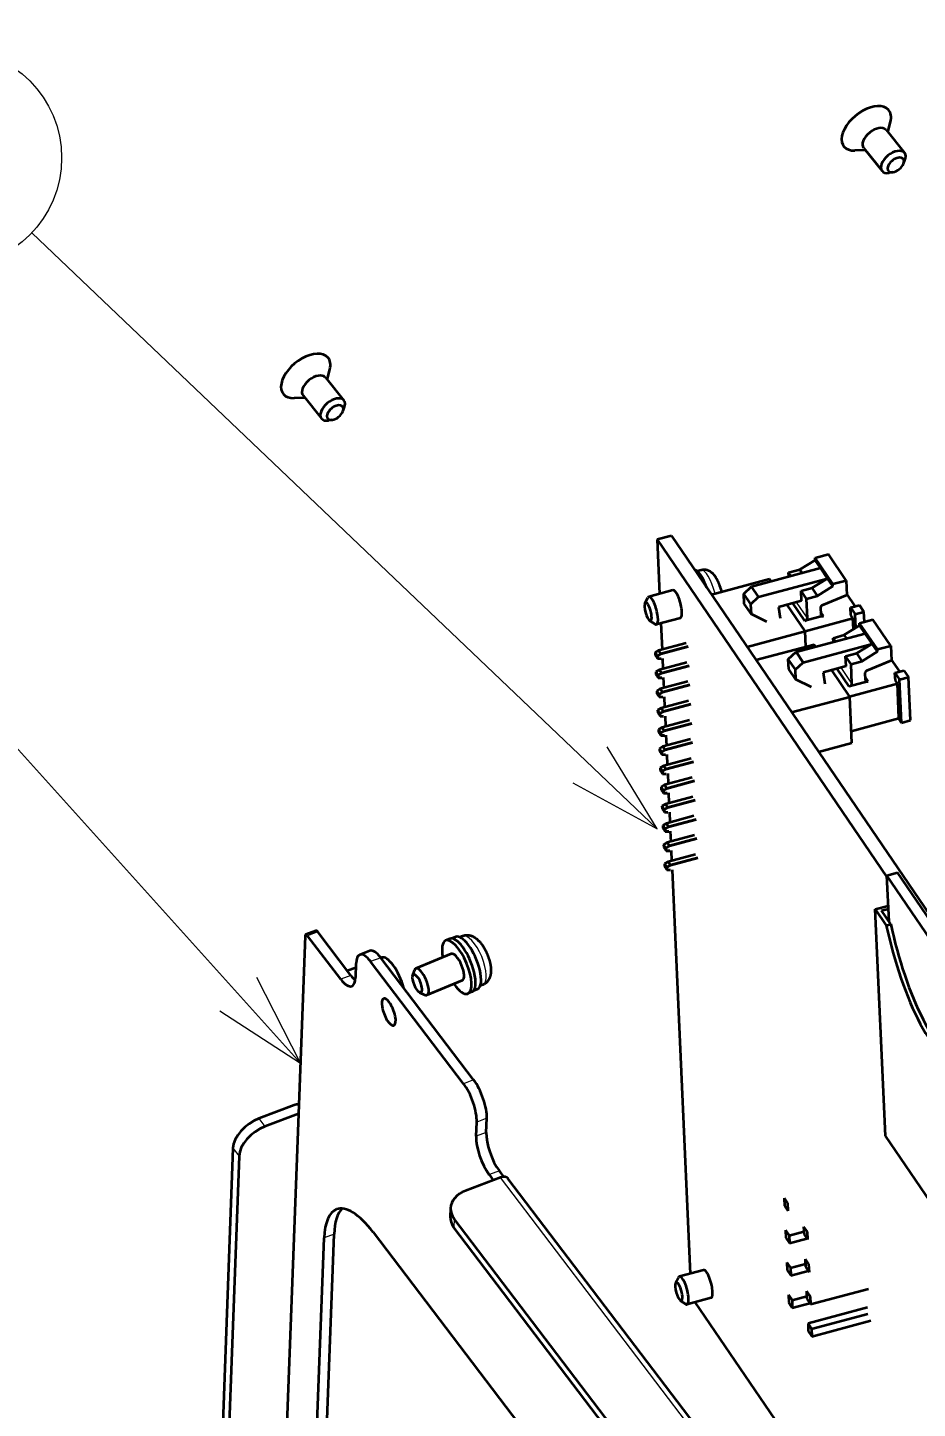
# Model space of a CAD drawing. Extents: x 23 to 417, y 3 to 294.
# Drawn here: x 312.79 to 331.34, y 112.18 to 140.95 of the extents above; entities that cross this region are included whole.
import ezdxf
from ezdxf.enums import TextEntityAlignment as Align

# ---------------------------------------------------------------- set-up
doc = ezdxf.new("R2010")
doc.units = 0
doc.layers.get('0').update_dxf_attribs({"lineweight": 13})
doc.styles.get("Standard").update_dxf_attribs({"font": 'isocp.shx'})

# ---------------------------------------------------------------- blocks, each defined once
blk = doc.blocks.new('BLOCK4673')
at = {"color": 7, "lineweight": 35, "ltscale": 0.011636}
for p, q in [((-49.62, 72.23), (-50.05, 72.05)), ((-47.3, 66.7), (-47.73, 66.52))]:
    blk.add_line(p, q, dxfattribs=at)
at = {"color": 7, "lineweight": 35, "ltscale": 0.011301}
blk.add_line((-49, 72.44), (-49.42, 72.26), dxfattribs=at)
at = {"color": 7, "lineweight": 35, "ltscale": 0.007447}
blk.add_line((-48.29, 72.52), (-48.56, 72.4), dxfattribs=at)
at = {"color": 7, "lineweight": 35, "ltscale": 0.100071}
for p, q in [((-49.47, 70.67), (-53.16, 69.12)), ((-48.31, 67.9), (-52, 66.35))]:
    blk.add_line(p, q, dxfattribs=at)
at = {"color": 7, "lineweight": 35, "ltscale": 0.015136}
for p, q in [((-53.5, 68.35), (-53.31, 68.93)), ((-52.79, 66.65), (-52.25, 66.38))]:
    blk.add_line(p, q, dxfattribs=at)
at = {"color": 7, "lineweight": 35, "ltscale": 0.011307}
blk.add_line((-46.72, 66.99), (-47.14, 66.82), dxfattribs=at)
at = {"color": 7, "lineweight": 35, "ltscale": 0.007446}
blk.add_line((-46.16, 67.44), (-46.44, 67.33), dxfattribs=at)
at = {"color": 7, "lineweight": 35}
for centre, major_axis, start_param, end_param in [((-48.89, 69.28), (-1.16, 2.77), 0.000012, 1.047194), ((-48.89, 69.28), (-1.16, 2.77), 3.141605, 6.283197), ((-48.46, 69.46), (-1.16, 2.77), 4.310389, 6.283197), ((-47.86, 69.71), (-1.14, 2.72), 4.310389, 6.283197), ((-48.89, 69.28), (-0.58, 1.38), 3.141605, 6.283197), ((-52.58, 67.74), (-0.58, 1.38), 0.000012, 0.403236), ((-52.58, 67.74), (-0.58, 1.38), 3.141605, 6.283197), ((-53.01, 67.56), (-0.386, 0.922), 0.403236, 2.738299), ((-53.01, 67.56), (-0.386, 0.922), 4.310389, 6.686421), ((-48.46, 69.46), (-1.16, 2.77), 3.141605, 4.310389), ((-47.86, 69.71), (-1.14, 2.72), 3.141605, 4.310389), ((-53.01, 67.56), (-0.386, 0.922), 2.738299, 4.310389), ((-52.58, 67.74), (-0.58, 1.38), 2.738299, 3.141605), ((-48.89, 69.28), (-1.16, 2.77), 2.094402, 3.141605)]:
    blk.add_ellipse(centre, major_axis=major_axis, ratio=0.365278, start_param=start_param, end_param=end_param, dxfattribs=at)
at = {"color": 7, "lineweight": 13}
blk.add_ellipse((-47.22, 69.98), major_axis=(-1.06, 2.54), ratio=0.365278, start_param=3.141605, end_param=6.283197, dxfattribs=at)
at = {"color": 7, "lineweight": 35}
for points, knots in [([(-48.29, 72.52), (-48.26, 72.53), (-48.19, 72.55), (-48.1, 72.58), (-48.01, 72.6), (-47.92, 72.61), (-47.82, 72.61), (-47.74, 72.61), (-47.66, 72.61), (-47.59, 72.6), (-47.51, 72.58), (-47.41, 72.56), (-47.34, 72.53), (-47.28, 72.51), (-47.23, 72.49), (-47.16, 72.45), (-47.1, 72.42), (-47.04, 72.38), (-46.98, 72.35), (-46.92, 72.3), (-46.86, 72.26), (-46.81, 72.22), (-46.74, 72.17), (-46.68, 72.1), (-46.62, 72.04), (-46.56, 71.99), (-46.52, 71.94), (-46.47, 71.89), (-46.43, 71.84), (-46.39, 71.79), (-46.36, 71.75), (-46.32, 71.7), (-46.29, 71.66), (-46.26, 71.61), (-46.22, 71.56), (-46.19, 71.51), (-46.15, 71.45), (-46.11, 71.39), (-46.07, 71.33), (-46.04, 71.27), (-46, 71.21), (-45.97, 71.15), (-45.93, 71.08), (-45.9, 71.02), (-45.87, 70.96), (-45.84, 70.89), (-45.81, 70.83), (-45.78, 70.76), (-45.75, 70.69), (-45.72, 70.63), (-45.69, 70.56), (-45.66, 70.49), (-45.64, 70.43), (-45.61, 70.36), (-45.59, 70.29), (-45.57, 70.22), (-45.54, 70.16), (-45.52, 70.09), (-45.5, 70.02), (-45.48, 69.95), (-45.46, 69.88), (-45.45, 69.84), (-45.45, 69.82)], [0, 0, 0, 0, 0.101599, 0.203217, 0.291145, 0.379101, 0.477834, 0.576579, 0.63131, 0.708722, 0.786074, 0.890855, 0.995354, 1.017378, 1.090112, 1.16266, 1.235025, 1.30721, 1.377952, 1.448516, 1.519066, 1.589614, 1.662507, 1.761004, 1.859993, 1.926533, 1.993418, 2.060675, 2.128316, 2.18491, 2.241792, 2.298986, 2.356485, 2.39992, 2.468465, 2.537454, 2.60687, 2.676713, 2.746679, 2.81703, 2.887732, 2.958763, 3.029944, 3.101394, 3.173073, 3.244949, 3.316922, 3.38902, 3.461203, 3.533433, 3.605668, 3.677874, 3.750013, 3.822044, 3.893987, 3.965749, 4.037298, 4.108593, 4.179741, 4.250573, 4.321068, 4.391188, 4.391188, 4.391188, 4.391188]), ([(-45.45, 69.82), (-45.44, 69.79), (-45.43, 69.75), (-45.42, 69.68), (-45.4, 69.61), (-45.39, 69.54), (-45.37, 69.46), (-45.36, 69.37), (-45.35, 69.29), (-45.34, 69.21), (-45.34, 69.14), (-45.33, 69.07), (-45.33, 69.01), (-45.33, 68.95), (-45.33, 68.89), (-45.33, 68.84), (-45.33, 68.78), (-45.34, 68.73), (-45.34, 68.67), (-45.35, 68.6), (-45.36, 68.53), (-45.37, 68.47), (-45.39, 68.41), (-45.4, 68.35), (-45.42, 68.29), (-45.44, 68.23), (-45.46, 68.18), (-45.48, 68.14), (-45.49, 68.1), (-45.52, 68.05), (-45.55, 68), (-45.58, 67.95), (-45.61, 67.9), (-45.65, 67.84), (-45.7, 67.78), (-45.77, 67.71), (-45.83, 67.65), (-45.89, 67.6), (-45.94, 67.56), (-46, 67.52), (-46.08, 67.48), (-46.13, 67.46), (-46.16, 67.44)], [0, 0, 0, 0, 0.069988, 0.139559, 0.208707, 0.277414, 0.351987, 0.451223, 0.549554, 0.617259, 0.684568, 0.751493, 0.818061, 0.87534, 0.932433, 0.989311, 1.046076, 1.08781, 1.157879, 1.227916, 1.29792, 1.368103, 1.417232, 1.481523, 1.546043, 1.610651, 1.675481, 1.691038, 1.748746, 1.806593, 1.864526, 1.922531, 1.977551, 2.032608, 2.132019, 2.230764, 2.329497, 2.391761, 2.454009, 2.520481, 2.614547, 2.708602, 2.708602, 2.708602, 2.708602])]:
    blk.add_open_spline(points, degree=3, knots=knots, dxfattribs=at)
blk = doc.blocks.new('BLOCK4676')
at = {"color": 7, "lineweight": 13}
blk.add_line((-39.64, 72.29), (-96.93, 135.91), dxfattribs=at)
blk.add_lwpolyline([(-48.03, 77.74), (-39.64, 72.29), (-44.18, 81.2)], dxfattribs=at)
blk.add_circle((-106.18, 146.18), 13.82, dxfattribs=at)
blk.add_text('18', height=10, dxfattribs=at).set_placement((-113.45, 141.18), (-98.91, 141.18), align=Align.FIT)
blk = doc.blocks.new('BLOCK4677')
at = {"color": 7, "lineweight": 35, "ltscale": 0.463429}
blk.add_line((-39.15, 85.54), (-39.84, 67.02), dxfattribs=at)
at = {"color": 7, "lineweight": 35, "ltscale": 0.028059}
for p, q in [((-38.03, 86.09), (-39.08, 85.69)), ((-32.41, 83.98), (-33.46, 83.58))]:
    blk.add_line(p, q, dxfattribs=at)
at = {"color": 7, "lineweight": 13, "ltscale": 0.028059}
for p, q in [((-37.84, 85.97), (-38.89, 85.57)), ((-31.27, 83.27), (-32.32, 82.87)), ((-34.38, 81.42), (-35.43, 81.03)), ((-21.59, 70.54), (-22.64, 70.15)), ((-20.21, 66.55), (-21.26, 66.15)), ((-20.27, 65.07), (-21.32, 64.67)), ((-18.89, 61.07), (-19.94, 60.67)), ((-36.12, 54.47), (-37.17, 54.07))]:
    blk.add_line(p, q, dxfattribs=at)
at = {"color": 7, "lineweight": 35, "ltscale": 0.142868}
for p, q in [((-35.43, 81.03), (-38.89, 85.57)), ((-34.38, 81.42), (-37.84, 85.97))]:
    blk.add_line(p, q, dxfattribs=at)
at = {"color": 7, "lineweight": 35, "ltscale": 0.02413}
blk.add_line((-34.76, 81.93), (-33.86, 82.27), dxfattribs=at)
at = {"color": 7, "lineweight": 35, "ltscale": 0.036958}
for p, q in [((-33.85, 82.69), (-33.9, 81.21)), ((-20.27, 65.07), (-20.21, 66.55)), ((-21.32, 64.67), (-21.26, 66.15))]:
    blk.add_line(p, q, dxfattribs=at)
at = {"color": 7, "lineweight": 35, "ltscale": 0.399632}
for p, q in [((-22.64, 70.15), (-32.32, 82.87)), ((-21.59, 70.54), (-31.27, 83.27))]:
    blk.add_line(p, q, dxfattribs=at)
at = {"color": 7, "lineweight": 35, "ltscale": 0.002378}
blk.add_line((-31.26, 83.25), (-31.17, 83.29), dxfattribs=at)
at = {"color": 7, "lineweight": 35, "ltscale": 0.098208}
for p, q in [((-40.29, 67.91), (-43.97, 66.52)), ((-18.77, 60.37), (-22.44, 58.98))]:
    blk.add_line(p, q, dxfattribs=at)
at = {"color": 7, "lineweight": 13, "ltscale": 0.025976}
for p, q in [((-43.97, 66.52), (-43.34, 65.69)), ((-46.67, 63.44), (-46.04, 62.61))]:
    blk.add_line(p, q, dxfattribs=at)
at = {"color": 7, "lineweight": 35, "ltscale": 0.093531}
blk.add_line((-39.84, 67.02), (-43.34, 65.69), dxfattribs=at)
at = {"color": 7, "lineweight": 35}
for p, q in [((-39.84, 67.02), (-41.2, 30.57)), ((-46.67, 63.44), (-47.87, 31.17)), ((-46.04, 62.61), (-47.24, 30.34)), ((19.36, 11.17), (-18, 60.28)), ((-32.07, 54.68), (31.23, -28.52)), ((10.81, 9.88), (-23.65, 55.17)), ((10.85, 10.79), (-23.61, 56.08)), ((-37.93, 33.86), (-37.17, 54.07)), ((-36.88, 34.26), (-36.12, 54.47))]:
    blk.add_line(p, q, dxfattribs=at)
at = {"color": 7, "lineweight": 35, "ltscale": 0.018181}
blk.add_line((-19.5, 60.09), (-19.94, 60.67), dxfattribs=at)
at = {"color": 7, "lineweight": 35, "ltscale": 0.019572}
blk.add_line((-18.42, 60.45), (-18.89, 61.07), dxfattribs=at)
at = {"color": 7, "lineweight": 13}
blk.add_line((18.6, 11.27), (-18.77, 60.37), dxfattribs=at)
at = {"color": 7, "lineweight": 35, "ltscale": 0.022666}
blk.add_line((-23.99, 57.18), (-24.02, 56.28), dxfattribs=at)
at = {"color": 7, "lineweight": 13, "ltscale": 0.022666}
blk.add_line((-23.61, 56.08), (-23.65, 55.17), dxfattribs=at)
at = {"color": 7, "lineweight": 35}
for centre, major_axis, ratio, start_param, end_param in [((-38.9, 85.23), (-0.177, 0.468), 0.353829, 0.000038, 0.697403), ((-38.9, 85.23), (-0.177, 0.468), 0.353829, 5.41062, 6.283223), ((-37.85, 85.62), (-0.177, 0.468), 0.353829, 5.41062, 6.283223), ((-32.39, 80.78), (-1.06, 2.81), 0.353829, 0.000038, 0.697817), ((-32.39, 80.78), (-1.06, 2.81), 0.353829, 5.410206, 6.283223), ((-31.34, 81.18), (-1.06, 2.81), 0.353829, 5.410206, 6.283223), ((-30.11, 80.48), (1.06, -2.81), 0.353829, 1.309057, 3.141615), ((-35.35, 83.12), (-1.06, 2.81), 0.353829, 2.268613, 3.14163), ((-34.3, 83.51), (-1.06, 2.81), 0.353829, 2.268613, 2.585043), ((-35.35, 83.12), (-1.06, 2.81), 0.353829, 3.14163, 3.839409), ((-30.43, 77.61), (-0.53, 1.4), 0.353829, 0.000022, 3.141615), ((-30.43, 77.61), (-0.53, 1.4), 0.353829, 5.410206, 6.283207), ((-30.43, 77.61), (-0.53, 1.4), 0.353829, 3.141615, 5.410206), ((-21.66, 68.45), (-1.06, 2.81), 0.353829, 3.839409, 5.410206), ((-22.71, 68.06), (-1.06, 2.81), 0.353829, 3.839409, 5.410206), ((-39.81, 67.28), (-0.999, 0.037), 0.716678, 4.732608, 5.244498), ((-44.04, 64.43), (2.39, 1.82), 0.60098, 1.112196, 2.682992), ((-43.41, 63.6), (2.39, 1.82), 0.60098, 1.112196, 2.682992), ((-18.82, 63.16), (-1.06, 2.81), 0.353829, 0.697817, 2.268613), ((-19.87, 62.76), (-1.06, 2.81), 0.353829, 0.697817, 2.268613), ((-18.79, 59.67), (0.796, 0.606), 0.60098, 0.000047, 1.112196), ((-20.99, 57.07), (3, -0.11), 0.716678, 2.102906, 3.141636), ((-32.33, 47.71), (-3.54, 9.35), 0.353829, 0.000038, 0.697817), ((-31.28, 48.11), (-3.54, 9.35), 0.353829, 0.159143, 0.697817), ((-32.33, 47.71), (-3.54, 9.35), 0.353829, 5.410206, 6.283223), ((-21.02, 56.17), (3, -0.11), 0.716678, 3.141636, 3.673702), ((-20.99, 57.07), (3, -0.11), 0.716678, 3.141636, 3.673702)]:
    blk.add_ellipse(centre, major_axis=major_axis, ratio=ratio, start_param=start_param, end_param=end_param, dxfattribs=at)
blk = doc.blocks.new('BLOCK4688')
at = {"color": 7, "lineweight": 35, "ltscale": 0.02781}
for p, q in [((-5.08, 107.57), (-4.81, 108.65)), ((-63.37, 85.87), (-63.1, 86.95)), ((-8.05, 26.34), (-7.78, 27.42)), ((-66.5, 0.54), (-66.23, 1.62))]:
    blk.add_line(p, q, dxfattribs=at)
at = {"color": 7, "lineweight": 35, "ltscale": 0.076557}
for p, q in [((-5.26, 107.8), (-3.34, 105.42)), ((-7.6, 105.92), (-5.68, 103.54)), ((-63.55, 86.09), (-61.63, 83.71)), ((-65.89, 84.21), (-63.97, 81.83)), ((-8.24, 26.57), (-6.32, 24.18)), ((-10.57, 24.69), (-8.65, 22.3)), ((-66.68, 0.77), (-64.76, -1.62)), ((-69.02, -1.11), (-67.1, -3.5))]:
    blk.add_line(p, q, dxfattribs=at)
at = {"color": 7, "lineweight": 35, "ltscale": 0.027813}
for p, q in [((-7.41, 105.69), (-8.53, 105.66)), ((-65.71, 83.99), (-66.82, 83.95)), ((-10.39, 24.46), (-11.5, 24.43)), ((-68.83, -1.34), (-69.95, -1.37))]:
    blk.add_line(p, q, dxfattribs=at)
at = {"color": 7, "lineweight": 35, "ltscale": 0.010211}
for p, q in [((-3.45, 104.28), (-3.3, 104.66)), ((-61.74, 82.58), (-61.59, 82.96)), ((-6.42, 23.05), (-6.28, 23.43)), ((-64.87, -2.75), (-64.72, -2.37))]:
    blk.add_line(p, q, dxfattribs=at)
at = {"color": 7, "lineweight": 35, "ltscale": 0.01021}
for p, q in [((-4.55, 103.4), (-4.95, 103.33)), ((-62.84, 81.69), (-63.25, 81.63)), ((-7.53, 22.16), (-7.93, 22.1)), ((-65.97, -3.64), (-66.37, -3.7))]:
    blk.add_line(p, q, dxfattribs=at)
at = {"color": 7, "lineweight": 35}
for centre, major_axis, start_param, end_param in [((-7.32, 107.97), (-2.34, -1.88), 3.177834, 6.934084), ((-7.32, 107.97), (-2.34, -1.88), 2.490648, 3.177834), ((-6.43, 106.86), (-1.17, -0.94), 3.177834, 6.283146), ((-6.43, 106.86), (-1.17, -0.94), 3.141554, 3.177834), ((-4.51, 104.48), (-1.17, -0.94), 3.177834, 6.283146), ((-4.51, 104.48), (-1.17, -0.94), 3.141554, 3.177834), ((-4.51, 104.48), (-1.17, -0.94), 2.356539, 3.141554), ((-4.25, 104.16), (-0.779, -0.627), 3.177834, 7.068369), ((-4.25, 104.16), (-0.779, -0.627), 0.785184, 2.356539), ((-4.25, 104.16), (-0.779, -0.627), 2.356539, 3.177834), ((-4.51, 104.48), (-1.17, -0.94), 6.283146, 7.068369), ((-65.62, 86.27), (-2.34, -1.88), 3.177834, 6.934084), ((-65.62, 86.27), (-2.34, -1.88), 2.490648, 3.177834), ((-64.72, 85.15), (-1.17, -0.94), 3.177834, 6.283146), ((-64.72, 85.15), (-1.17, -0.94), 3.141554, 3.177834), ((-62.8, 82.77), (-1.17, -0.94), 3.177834, 6.283146), ((-62.8, 82.77), (-1.17, -0.94), 3.141554, 3.177834), ((-62.8, 82.77), (-1.17, -0.94), 2.356539, 3.141554), ((-62.55, 82.45), (-0.779, -0.627), 3.177834, 7.068369), ((-62.55, 82.45), (-0.779, -0.627), 0.785184, 2.356539), ((-62.55, 82.45), (-0.779, -0.627), 2.356539, 3.177834), ((-62.8, 82.77), (-1.17, -0.94), 6.283146, 7.068369), ((-10.3, 26.74), (-2.34, -1.88), 3.177834, 6.934084), ((-10.3, 26.74), (-2.34, -1.88), 2.490648, 3.177834), ((-9.41, 25.63), (-1.17, -0.94), 3.177834, 6.283146), ((-9.41, 25.63), (-1.17, -0.94), 3.141554, 3.177834), ((-7.49, 23.24), (-1.17, -0.94), 3.177834, 6.283146), ((-7.23, 22.93), (-0.779, -0.627), 3.177834, 7.068369), ((-7.23, 22.93), (-0.779, -0.627), 0.785184, 2.356539), ((-7.23, 22.93), (-0.779, -0.627), 2.356539, 3.177834), ((-7.49, 23.24), (-1.17, -0.94), 3.141554, 3.177834), ((-7.49, 23.24), (-1.17, -0.94), 2.356539, 3.141554), ((-7.49, 23.24), (-1.17, -0.94), 6.283146, 7.068369), ((-68.74, 0.94), (-2.34, -1.88), 3.177834, 6.934084), ((-68.74, 0.94), (-2.34, -1.88), 2.490648, 3.177834), ((-67.85, -0.17), (-1.17, -0.94), 3.177834, 6.283146), ((-67.85, -0.17), (-1.17, -0.94), 3.141554, 3.177834), ((-65.93, -2.56), (-1.17, -0.94), 3.177834, 6.283146), ((-65.67, -2.88), (-0.779, -0.627), 3.177834, 7.068369), ((-65.67, -2.88), (-0.779, -0.627), 0.785184, 2.356539), ((-65.67, -2.88), (-0.779, -0.627), 2.356539, 3.177834), ((-65.93, -2.56), (-1.17, -0.94), 3.141554, 3.177834), ((-65.93, -2.56), (-1.17, -0.94), 2.356539, 3.141554), ((-65.93, -2.56), (-1.17, -0.94), 6.283146, 7.068369)]:
    blk.add_ellipse(centre, major_axis=major_axis, ratio=0.577196, start_param=start_param, end_param=end_param, dxfattribs=at)
blk = doc.blocks.new('BLOCK4775')
at = {"color": 7, "lineweight": 13}
blk.add_line((-20.08, 55.82), (-85.27, 117.92), dxfattribs=at)
blk.add_lwpolyline([(-28.86, 60.61), (-20.08, 55.82), (-25.29, 64.36)], dxfattribs=at)
blk.add_circle((-93.48, 125.74), 11.33, dxfattribs=at)
blk.add_text('7', height=10, dxfattribs=at).set_placement((-97.36, 120.74), (-89.59, 120.74), align=Align.FIT)
blk = doc.blocks.new('BLOCK4776')
at = {"color": 7, "lineweight": 35, "ltscale": 0.038429}
blk.add_line((-18.59, 86.36), (-20.08, 85.96), dxfattribs=at)
at = {"color": 7, "lineweight": 35}
for p, q in [((-18.59, 86.36), (41.55, -1.93)), ((-20.08, 85.96), (3.89, 50.78)), ((-18.52, 51.56), (-16.62, 9.46)), ((3.73, 23.83), (2.67, 47.45)), ((38.58, -73.78), (-16.1, 6.5))]:
    blk.add_line(p, q, dxfattribs=at)
at = {"color": 7, "lineweight": 35, "ltscale": 0.141471}
blk.add_line((-20.08, 85.96), (-19.82, 80.31), dxfattribs=at)
at = {"color": 7, "lineweight": 35, "ltscale": 0.047091}
for p, q in [((-5.2, 82.83), (-3.6, 83.83)), ((-2.3, 81.92), (-3.9, 80.92)), ((-3.34, 80.1), (-1.74, 81.1)), ((-0.56, 76.02), (1.04, 77.01)), ((2.34, 75.1), (0.74, 74.11)), ((1.3, 73.29), (2.9, 74.29))]:
    blk.add_line(p, q, dxfattribs=at)
at = {"color": 7, "lineweight": 35, "ltscale": 0.036027}
for p, q in [((-3.61, 84.07), (-2.22, 84.44)), ((-1.75, 81.34), (-0.36, 81.71)), ((1.03, 77.25), (2.42, 77.63)), ((2.89, 74.53), (4.28, 74.9))]:
    blk.add_line(p, q, dxfattribs=at)
at = {"color": 7, "lineweight": 35, "ltscale": 0.00601}
for p, q in [((-3.6, 83.83), (-3.61, 84.07)), ((-1.74, 81.1), (-1.75, 81.34)), ((1.04, 77.01), (1.03, 77.25)), ((2.9, 74.29), (2.89, 74.53))]:
    blk.add_line(p, q, dxfattribs=at)
at = {"color": 7, "lineweight": 35, "ltscale": 0.082428}
for p, q in [((-1.75, 81.34), (-3.61, 84.07)), ((-0.36, 81.71), (-2.22, 84.44)), ((2.89, 74.53), (1.03, 77.25)), ((4.28, 74.9), (2.42, 77.63))]:
    blk.add_line(p, q, dxfattribs=at)
at = {"color": 7, "lineweight": 35, "ltscale": 0.024728}
for p, q in [((-3.04, 83.01), (-3.6, 83.83)), ((-4.5, 79.79), (-5.06, 80.61)), ((-3.34, 80.1), (-3.9, 80.92)), ((-1.74, 81.1), (-2.3, 81.92)), ((1.6, 76.19), (1.04, 77.01)), ((2.9, 74.29), (2.34, 75.1)), ((0.14, 72.98), (-0.42, 73.8)), ((1.3, 73.29), (0.74, 74.11))]:
    blk.add_line(p, q, dxfattribs=at)
at = {"color": 7, "lineweight": 35, "ltscale": 0.010348}
blk.add_line((-15.47, 82.77), (-15.87, 82.67), dxfattribs=at)
at = {"color": 7, "lineweight": 35, "ltscale": 0.186206}
for p, q in [((-10.23, 81.08), (-3.04, 83.01)), ((-9.49, 79.99), (-2.3, 81.92)), ((-5.59, 74.26), (1.6, 76.19)), ((-4.85, 73.17), (2.34, 75.1))]:
    blk.add_line(p, q, dxfattribs=at)
at = {"color": 7, "lineweight": 35, "ltscale": 0.030023}
for p, q in [((-6.36, 82.52), (-5.2, 82.83)), ((-5.06, 80.61), (-3.9, 80.92)), ((-4.5, 79.79), (-3.34, 80.1)), ((-1.72, 75.7), (-0.56, 76.02)), ((-0.42, 73.8), (0.74, 74.11)), ((0.14, 72.98), (1.3, 73.29))]:
    blk.add_line(p, q, dxfattribs=at)
at = {"color": 7, "lineweight": 35, "ltscale": 0.009888}
for p, q in [((-6.34, 82.12), (-6.36, 82.52)), ((-1.7, 75.31), (-1.72, 75.7))]:
    blk.add_line(p, q, dxfattribs=at)
at = {"color": 7, "lineweight": 35, "ltscale": 0.010226}
for p, q in [((-6.13, 82.18), (-6.36, 82.52)), ((-4.97, 82.49), (-5.2, 82.83)), ((-1.49, 75.37), (-1.72, 75.7)), ((-0.33, 75.68), (-0.56, 76.02))]:
    blk.add_line(p, q, dxfattribs=at)
at = {"color": 7, "lineweight": 35, "ltscale": 0.032971}
for p, q in [((-2.3, 81.92), (-3.04, 83.01)), ((-9.49, 79.99), (-10.23, 81.08)), ((-10.3, 79.23), (-11.04, 80.32)), ((-10.25, 78.19), (-10.99, 79.28)), ((2.34, 75.1), (1.6, 76.19)), ((-5.66, 72.42), (-6.4, 73.51)), ((-4.85, 73.17), (-5.59, 74.26)), ((-5.61, 71.38), (-6.35, 72.47))]:
    blk.add_line(p, q, dxfattribs=at)
at = {"color": 7, "lineweight": 35, "ltscale": 0.064849}
for p, q in [((-18.43, 80.69), (-20.93, 80.01)), ((-17.65, 77.79), (-20.16, 77.12)), ((-15.23, 9.84), (-17.74, 9.17)), ((-14.45, 6.94), (-16.96, 6.27))]:
    blk.add_line(p, q, dxfattribs=at)
at = {"color": 7, "lineweight": 35, "ltscale": 0.156987}
for p, q in [((-14.41, 80.23), (-8.35, 81.86)), ((-10.7, 74.78), (-4.64, 76.41)), ((-9.77, 73.42), (-3.71, 75.04)), ((-6.06, 67.97), (0, 69.59))]:
    blk.add_line(p, q, dxfattribs=at)
at = {"color": 7, "lineweight": 35, "ltscale": 0.027553}
for p, q in [((-11.04, 80.32), (-10.23, 81.08)), ((-10.3, 79.23), (-9.49, 79.99)), ((-6.4, 73.51), (-5.59, 74.26)), ((-5.66, 72.42), (-4.85, 73.17))]:
    blk.add_line(p, q, dxfattribs=at)
at = {"color": 7, "lineweight": 35, "ltscale": 0.007026}
for p, q in [((-8.19, 81.62), (-8.35, 81.86)), ((-3.55, 74.81), (-3.71, 75.04))]:
    blk.add_line(p, q, dxfattribs=at)
at = {"color": 7, "lineweight": 35, "ltscale": 0.026044}
for p, q in [((-5.01, 79.57), (-5.06, 80.61)), ((-10.99, 79.28), (-11.04, 80.32)), ((-10.25, 78.19), (-10.3, 79.23)), ((-6.35, 72.47), (-6.4, 73.51)), ((-0.37, 72.76), (-0.42, 73.8)), ((-5.61, 71.38), (-5.66, 72.42))]:
    blk.add_line(p, q, dxfattribs=at)
at = {"color": 7, "lineweight": 35, "ltscale": 0.038338}
for p, q in [((-0.36, 81.71), (-0.29, 80.18)), ((4.28, 74.9), (4.35, 73.37))]:
    blk.add_line(p, q, dxfattribs=at)
at = {"color": 7, "lineweight": 35, "ltscale": 0.01626}
for p, q in [((-21.33, 79.34), (-21.03, 79.92)), ((-20.84, 77.49), (-20.29, 77.15)), ((-18.14, 8.5), (-17.84, 9.07)), ((-17.64, 6.65), (-17.09, 6.3))]:
    blk.add_line(p, q, dxfattribs=at)
at = {"color": 7, "lineweight": 35, "ltscale": 0.062061}
for p, q in [((-5.01, 79.57), (-7.41, 78.92)), ((-0.37, 72.76), (-2.77, 72.11))]:
    blk.add_line(p, q, dxfattribs=at)
at = {"color": 7, "lineweight": 35, "ltscale": 0.083423}
for p, q in [((-4.64, 76.41), (-6.51, 79.16)), ((0, 69.59), (-1.87, 72.35))]:
    blk.add_line(p, q, dxfattribs=at)
at = {"color": 7, "lineweight": 35, "ltscale": 0.055805}
for p, q in [((-4.68, 77.48), (-5.93, 79.32)), ((-0.04, 70.66), (-1.29, 72.51))]:
    blk.add_line(p, q, dxfattribs=at)
at = {"color": 7, "lineweight": 13, "ltscale": 0.04959}
for p, q in [((-4.41, 77.79), (-5.53, 79.43)), ((0.23, 70.98), (-0.89, 72.62))]:
    blk.add_line(p, q, dxfattribs=at)
at = {"color": 7, "lineweight": 35, "ltscale": 0.050084}
for p, q in [((-4.41, 77.79), (-4.5, 79.79)), ((0.23, 70.98), (0.14, 72.98))]:
    blk.add_line(p, q, dxfattribs=at)
at = {"color": 7, "lineweight": 35, "ltscale": 0.070421}
for p, q in [((-0.29, 80.18), (-2.89, 79.09)), ((4.35, 73.37), (1.75, 72.28))]:
    blk.add_line(p, q, dxfattribs=at)
at = {"color": 7, "lineweight": 35, "ltscale": 0.039024}
for p, q in [((0.58, 79.02), (-0.3, 80.31)), ((5.22, 72.21), (4.34, 73.5))]:
    blk.add_line(p, q, dxfattribs=at)
at = {"color": 7, "lineweight": 35, "ltscale": 0.024018}
for p, q in [((0.08, 78.89), (1.01, 79.14)), ((0.57, 78.18), (1.49, 78.43)), ((4.72, 72.08), (5.65, 72.32)), ((5.21, 71.37), (6.13, 71.62)), ((5.41, 66.88), (6.34, 67.13))]:
    blk.add_line(p, q, dxfattribs=at)
at = {"color": 7, "lineweight": 35, "ltscale": 0.021431}
for p, q in [((1.01, 79.14), (1.49, 78.43)), ((0.08, 78.89), (0.57, 78.18)), ((4.72, 72.08), (5.21, 71.37)), ((5.65, 72.32), (6.13, 71.62))]:
    blk.add_line(p, q, dxfattribs=at)
at = {"color": 7, "lineweight": 35, "ltscale": 0.045394}
for p, q in [((-8.62, 77.38), (-10.25, 78.19)), ((-3.98, 70.57), (-5.61, 71.38))]:
    blk.add_line(p, q, dxfattribs=at)
at = {"color": 7, "lineweight": 35, "ltscale": 0.029532}
for p, q in [((-7.41, 78.92), (-7.23, 77.76)), ((-2.77, 72.11), (-2.59, 70.94))]:
    blk.add_line(p, q, dxfattribs=at)
at = {"color": 7, "lineweight": 35, "ltscale": 0.050444}
for p, q in [((-2.73, 78), (-4.68, 77.48)), ((1.91, 71.19), (-0.04, 70.66))]:
    blk.add_line(p, q, dxfattribs=at)
at = {"color": 7, "lineweight": 35, "ltscale": 0.129106}
for p, q in [((-4.65, 76.42), (0.34, 77.76)), ((-0.01, 69.61), (4.98, 70.95))]:
    blk.add_line(p, q, dxfattribs=at)
at = {"color": 7, "lineweight": 35, "ltscale": 0.01803}
for p, q in [((-3.05, 78.88), (-3.02, 78.16)), ((1.59, 72.07), (1.62, 71.35))]:
    blk.add_line(p, q, dxfattribs=at)
at = {"color": 7, "lineweight": 35, "ltscale": 0.013405}
for p, q in [((-2.73, 78), (-3.03, 78.44)), ((1.91, 71.19), (1.61, 71.63))]:
    blk.add_line(p, q, dxfattribs=at)
at = {"color": 7, "lineweight": 35, "ltscale": 0.020034}
for p, q in [((0.12, 78.09), (0.08, 78.89)), ((4.76, 71.27), (4.72, 72.08)), ((-6.84, 17.35), (-6.8, 16.55)), ((-6.47, 16.8), (-6.43, 16)), ((-6.69, 13.99), (-6.65, 13.19)), ((-6.32, 13.44), (-6.28, 12.64)), ((-4.8, 14.35), (-4.76, 13.55)), ((-4.43, 13.81), (-4.39, 13.01)), ((-6.54, 10.63), (-6.5, 9.82)), ((-6.17, 10.08), (-6.13, 9.28)), ((-4.65, 10.99), (-4.61, 10.19)), ((-4.28, 10.44), (-4.24, 9.64)), ((-6.38, 7.26), (-6.35, 6.46)), ((-4.49, 7.63), (-4.46, 6.83)), ((-6.01, 6.72), (-5.98, 5.92)), ((-4.12, 7.08), (-4.09, 6.28)), ((-4.34, 4.27), (-4.31, 3.46)), ((-3.97, 3.72), (-3.94, 2.92))]:
    blk.add_line(p, q, dxfattribs=at)
at = {"color": 7, "lineweight": 35, "ltscale": 0.009809}
for p, q in [((0.34, 77.76), (0.12, 78.09)), ((4.98, 70.95), (4.76, 71.27))]:
    blk.add_line(p, q, dxfattribs=at)
at = {"color": 7, "lineweight": 35, "ltscale": 0.028917}
blk.add_line((0.39, 76.61), (0.34, 77.76), dxfattribs=at)
at = {"color": 7, "lineweight": 35, "ltscale": 0.035627}
blk.add_line((0.63, 76.76), (0.57, 78.18), dxfattribs=at)
at = {"color": 7, "lineweight": 35, "ltscale": 0.026004}
blk.add_line((1.54, 77.39), (1.49, 78.43), dxfattribs=at)
at = {"color": 7, "lineweight": 35, "ltscale": 0.068691}
blk.add_line((-19.68, 77.24), (-19.56, 74.5), dxfattribs=at)
at = {"color": 7, "lineweight": 35, "ltscale": 0.039853}
blk.add_line((-4.56, 74.81), (-4.64, 76.41), dxfattribs=at)
at = {"color": 7, "lineweight": 35, "ltscale": 0.07406}
for p, q in [((-17.06, 75.17), (-19.93, 74.4)), ((-17.06, 75.17), (-19.93, 74.4)), ((-19.69, 74.05), (-16.83, 74.82)), ((-16.83, 74.82), (-19.69, 74.05)), ((-16.97, 73.17), (-19.84, 72.4)), ((-16.97, 73.17), (-19.84, 72.4)), ((-19.6, 72.05), (-16.74, 72.82)), ((-16.74, 72.82), (-19.6, 72.05)), ((-16.88, 71.16), (-19.75, 70.4)), ((-16.88, 71.16), (-19.75, 70.4)), ((-19.51, 70.05), (-16.65, 70.82)), ((-16.65, 70.82), (-19.51, 70.05)), ((-16.79, 69.16), (-19.65, 68.39)), ((-16.79, 69.16), (-19.65, 68.39)), ((-19.42, 68.05), (-16.56, 68.81)), ((-16.56, 68.81), (-19.42, 68.05)), ((-16.7, 67.16), (-19.56, 66.39)), ((-16.7, 67.16), (-19.56, 66.39)), ((-19.33, 66.04), (-16.47, 66.81)), ((-16.47, 66.81), (-19.33, 66.04)), ((-16.61, 65.16), (-19.47, 64.39)), ((-16.61, 65.16), (-19.47, 64.39)), ((-19.24, 64.04), (-16.38, 64.81)), ((-16.38, 64.81), (-19.24, 64.04)), ((-16.52, 63.16), (-19.38, 62.39)), ((-16.52, 63.16), (-19.38, 62.39)), ((-19.15, 62.04), (-16.29, 62.81)), ((-16.29, 62.81), (-19.15, 62.04)), ((-16.43, 61.16), (-19.29, 60.39)), ((-16.43, 61.16), (-19.29, 60.39)), ((-19.06, 60.04), (-16.19, 60.81)), ((-16.19, 60.81), (-19.06, 60.04)), ((-16.34, 59.16), (-19.2, 58.39)), ((-16.34, 59.16), (-19.2, 58.39)), ((-18.97, 58.04), (-16.1, 58.81)), ((-16.1, 58.81), (-18.97, 58.04)), ((-16.25, 57.16), (-19.11, 56.39)), ((-16.25, 57.16), (-19.11, 56.39)), ((-18.88, 56.04), (-16.01, 56.81)), ((-16.01, 56.81), (-18.88, 56.04)), ((-16.16, 55.15), (-19.02, 54.39)), ((-16.16, 55.15), (-19.02, 54.39)), ((-18.78, 54.04), (-15.92, 54.81)), ((-15.92, 54.81), (-18.78, 54.04)), ((-16.07, 53.15), (-18.93, 52.38)), ((-16.07, 53.15), (-18.93, 52.38)), ((-18.69, 52.04), (-15.83, 52.8)), ((-15.83, 52.8), (-18.69, 52.04))]:
    blk.add_line(p, q, dxfattribs=at)
at = {"color": 7, "lineweight": 35, "ltscale": 0.010667}
for p, q in [((-19.93, 74.4), (-20.29, 74.18)), ((-19.93, 74.4), (-20.29, 74.18)), ((-20.05, 73.83), (-19.69, 74.05)), ((-19.69, 74.05), (-20.05, 73.83)), ((-19.84, 72.4), (-20.2, 72.18)), ((-19.84, 72.4), (-20.2, 72.18)), ((-19.96, 71.83), (-19.6, 72.05)), ((-19.6, 72.05), (-19.96, 71.83)), ((-19.75, 70.4), (-20.11, 70.18)), ((-19.75, 70.4), (-20.11, 70.18)), ((-19.87, 69.83), (-19.51, 70.05)), ((-19.51, 70.05), (-19.87, 69.83)), ((-19.65, 68.39), (-20.02, 68.17)), ((-19.65, 68.39), (-20.02, 68.17)), ((-19.78, 67.83), (-19.42, 68.05)), ((-19.42, 68.05), (-19.78, 67.83)), ((-19.56, 66.39), (-19.93, 66.17)), ((-19.56, 66.39), (-19.93, 66.17)), ((-19.69, 65.82), (-19.33, 66.04)), ((-19.33, 66.04), (-19.69, 65.82)), ((-19.47, 64.39), (-19.84, 64.17)), ((-19.47, 64.39), (-19.84, 64.17)), ((-19.6, 63.82), (-19.24, 64.04)), ((-19.24, 64.04), (-19.6, 63.82)), ((-19.38, 62.39), (-19.75, 62.17)), ((-19.38, 62.39), (-19.75, 62.17)), ((-19.51, 61.82), (-19.15, 62.04)), ((-19.15, 62.04), (-19.51, 61.82)), ((-19.29, 60.39), (-19.66, 60.17)), ((-19.29, 60.39), (-19.66, 60.17)), ((-19.42, 59.82), (-19.06, 60.04)), ((-19.06, 60.04), (-19.42, 59.82)), ((-19.2, 58.39), (-19.57, 58.17)), ((-19.2, 58.39), (-19.57, 58.17)), ((-19.33, 57.82), (-18.97, 58.04)), ((-18.97, 58.04), (-19.33, 57.82)), ((-19.11, 56.39), (-19.48, 56.17)), ((-19.11, 56.39), (-19.48, 56.17)), ((-19.24, 55.82), (-18.88, 56.04)), ((-18.88, 56.04), (-19.24, 55.82)), ((-19.02, 54.39), (-19.39, 54.17)), ((-19.02, 54.39), (-19.39, 54.17)), ((-19.15, 53.82), (-18.78, 54.04)), ((-18.78, 54.04), (-19.15, 53.82)), ((-18.93, 52.38), (-19.3, 52.16)), ((-18.93, 52.38), (-19.3, 52.16)), ((-19.06, 51.82), (-18.69, 52.04)), ((-18.69, 52.04), (-19.06, 51.82))]:
    blk.add_line(p, q, dxfattribs=at)
at = {"color": 7, "lineweight": 35, "ltscale": 0.006811}
for p, q in [((-20.29, 74.18), (-20.28, 73.91)), ((-20.29, 74.18), (-20.28, 73.91)), ((-20.04, 73.56), (-20.05, 73.83)), ((-20.05, 73.83), (-20.04, 73.56)), ((-20.2, 72.18), (-20.19, 71.91)), ((-20.2, 72.18), (-20.19, 71.91)), ((-19.95, 71.56), (-19.96, 71.83)), ((-19.96, 71.83), (-19.95, 71.56)), ((-20.11, 70.18), (-20.1, 69.9)), ((-20.11, 70.18), (-20.1, 69.9)), ((-19.86, 69.56), (-19.87, 69.83)), ((-19.87, 69.83), (-19.86, 69.56)), ((-20.02, 68.17), (-20.01, 67.9)), ((-20.02, 68.17), (-20.01, 67.9)), ((-19.77, 67.55), (-19.78, 67.83)), ((-19.78, 67.83), (-19.77, 67.55)), ((-19.93, 66.17), (-19.92, 65.9)), ((-19.93, 66.17), (-19.92, 65.9)), ((-19.68, 65.55), (-19.69, 65.82)), ((-19.69, 65.82), (-19.68, 65.55)), ((-19.84, 64.17), (-19.83, 63.9)), ((-19.84, 64.17), (-19.83, 63.9)), ((-19.59, 63.55), (-19.6, 63.82)), ((-19.6, 63.82), (-19.59, 63.55)), ((-19.75, 62.17), (-19.74, 61.9)), ((-19.75, 62.17), (-19.74, 61.9)), ((-19.5, 61.55), (-19.51, 61.82)), ((-19.51, 61.82), (-19.5, 61.55)), ((-19.66, 60.17), (-19.65, 59.9)), ((-19.66, 60.17), (-19.65, 59.9)), ((-19.41, 59.55), (-19.42, 59.82)), ((-19.42, 59.82), (-19.41, 59.55)), ((-19.57, 58.17), (-19.56, 57.9)), ((-19.57, 58.17), (-19.56, 57.9)), ((-19.32, 57.55), (-19.33, 57.82)), ((-19.33, 57.82), (-19.32, 57.55)), ((-19.48, 56.17), (-19.47, 55.89)), ((-19.48, 56.17), (-19.47, 55.89)), ((-19.23, 55.55), (-19.24, 55.82)), ((-19.24, 55.82), (-19.23, 55.55)), ((-19.39, 54.17), (-19.38, 53.89)), ((-19.39, 54.17), (-19.38, 53.89)), ((-19.14, 53.54), (-19.15, 53.82)), ((-19.15, 53.82), (-19.14, 53.54)), ((-19.3, 52.16), (-19.29, 51.89)), ((-19.3, 52.16), (-19.29, 51.89)), ((-19.05, 51.54), (-19.06, 51.82)), ((-19.06, 51.82), (-19.05, 51.54))]:
    blk.add_line(p, q, dxfattribs=at)
at = {"color": 7, "lineweight": 35, "ltscale": 0.010551}
for p, q in [((-20.29, 74.18), (-20.05, 73.83)), ((-20.29, 74.18), (-20.05, 73.83)), ((-20.28, 73.91), (-20.04, 73.56)), ((-20.28, 73.91), (-20.04, 73.56)), ((-19.69, 74.05), (-19.93, 74.4)), ((-19.93, 74.4), (-19.69, 74.05)), ((-20.2, 72.18), (-19.96, 71.83)), ((-20.2, 72.18), (-19.96, 71.83)), ((-19.6, 72.05), (-19.84, 72.4)), ((-19.84, 72.4), (-19.6, 72.05)), ((-20.19, 71.91), (-19.95, 71.56)), ((-20.19, 71.91), (-19.95, 71.56)), ((-20.11, 70.18), (-19.87, 69.83)), ((-20.11, 70.18), (-19.87, 69.83)), ((-20.1, 69.9), (-19.86, 69.56)), ((-20.1, 69.9), (-19.86, 69.56)), ((-19.51, 70.05), (-19.75, 70.4)), ((-19.75, 70.4), (-19.51, 70.05)), ((-20.02, 68.17), (-19.78, 67.83)), ((-20.02, 68.17), (-19.78, 67.83)), ((-20.01, 67.9), (-19.77, 67.55)), ((-20.01, 67.9), (-19.77, 67.55)), ((-19.42, 68.05), (-19.65, 68.39)), ((-19.65, 68.39), (-19.42, 68.05)), ((-19.33, 66.04), (-19.56, 66.39)), ((-19.56, 66.39), (-19.33, 66.04)), ((-19.93, 66.17), (-19.69, 65.82)), ((-19.93, 66.17), (-19.69, 65.82)), ((-19.92, 65.9), (-19.68, 65.55)), ((-19.92, 65.9), (-19.68, 65.55)), ((-19.84, 64.17), (-19.6, 63.82)), ((-19.84, 64.17), (-19.6, 63.82)), ((-19.83, 63.9), (-19.59, 63.55)), ((-19.83, 63.9), (-19.59, 63.55)), ((-19.24, 64.04), (-19.47, 64.39)), ((-19.47, 64.39), (-19.24, 64.04)), ((-19.75, 62.17), (-19.51, 61.82)), ((-19.75, 62.17), (-19.51, 61.82)), ((-19.74, 61.9), (-19.5, 61.55)), ((-19.74, 61.9), (-19.5, 61.55)), ((-19.15, 62.04), (-19.38, 62.39)), ((-19.38, 62.39), (-19.15, 62.04)), ((-19.66, 60.17), (-19.42, 59.82)), ((-19.66, 60.17), (-19.42, 59.82)), ((-19.65, 59.9), (-19.41, 59.55)), ((-19.65, 59.9), (-19.41, 59.55)), ((-19.06, 60.04), (-19.29, 60.39)), ((-19.29, 60.39), (-19.06, 60.04)), ((-19.57, 58.17), (-19.33, 57.82)), ((-19.57, 58.17), (-19.33, 57.82)), ((-19.56, 57.9), (-19.32, 57.55)), ((-19.56, 57.9), (-19.32, 57.55)), ((-18.97, 58.04), (-19.2, 58.39)), ((-19.2, 58.39), (-18.97, 58.04)), ((-19.48, 56.17), (-19.24, 55.82)), ((-19.48, 56.17), (-19.24, 55.82)), ((-18.88, 56.04), (-19.11, 56.39)), ((-19.11, 56.39), (-18.88, 56.04)), ((-19.47, 55.89), (-19.23, 55.55)), ((-19.47, 55.89), (-19.23, 55.55)), ((-19.39, 54.17), (-19.15, 53.82)), ((-19.39, 54.17), (-19.15, 53.82)), ((-19.38, 53.89), (-19.14, 53.54)), ((-19.38, 53.89), (-19.14, 53.54)), ((-18.78, 54.04), (-19.02, 54.39)), ((-19.02, 54.39), (-18.78, 54.04)), ((-19.3, 52.16), (-19.06, 51.82)), ((-19.3, 52.16), (-19.06, 51.82)), ((-19.29, 51.89), (-19.05, 51.54)), ((-19.29, 51.89), (-19.05, 51.54)), ((-18.69, 52.04), (-18.93, 52.38)), ((-18.93, 52.38), (-18.69, 52.04))]:
    blk.add_line(p, q, dxfattribs=at)
at = {"color": 7, "lineweight": 35, "ltscale": 0.009428}
for p, q in [((-19.66, 73.54), (-20.04, 73.56)), ((-20.04, 73.56), (-19.66, 73.54)), ((-19.57, 71.54), (-19.95, 71.56)), ((-19.95, 71.56), (-19.57, 71.54)), ((-19.48, 69.53), (-19.86, 69.56)), ((-19.86, 69.56), (-19.48, 69.53)), ((-19.39, 67.53), (-19.77, 67.55)), ((-19.77, 67.55), (-19.39, 67.53)), ((-19.3, 65.53), (-19.68, 65.55)), ((-19.68, 65.55), (-19.3, 65.53)), ((-19.21, 63.53), (-19.59, 63.55)), ((-19.59, 63.55), (-19.21, 63.53)), ((-19.12, 61.53), (-19.5, 61.55)), ((-19.5, 61.55), (-19.12, 61.53)), ((-19.03, 59.53), (-19.41, 59.55)), ((-19.41, 59.55), (-19.03, 59.53)), ((-18.94, 57.53), (-19.32, 57.55)), ((-19.32, 57.55), (-18.94, 57.53)), ((-18.85, 55.53), (-19.23, 55.55)), ((-19.23, 55.55), (-18.85, 55.53)), ((-18.76, 53.52), (-19.14, 53.54)), ((-19.14, 53.54), (-18.76, 53.52)), ((-18.67, 51.52), (-19.05, 51.54)), ((-19.05, 51.54), (-18.67, 51.52))]:
    blk.add_line(p, q, dxfattribs=at)
at = {"color": 7, "lineweight": 35, "ltscale": 0.02706}
for p, q in [((-19.52, 73.58), (-19.47, 72.5)), ((-19.43, 71.58), (-19.38, 70.49)), ((-19.34, 69.57), (-19.29, 68.49)), ((-19.25, 67.57), (-19.2, 66.49)), ((-19.16, 65.57), (-19.11, 64.49)), ((-19.07, 63.57), (-19.02, 62.49)), ((-18.97, 61.57), (-18.93, 60.49)), ((-18.88, 59.57), (-18.84, 58.49)), ((-18.79, 57.57), (-18.75, 56.49)), ((-18.7, 55.57), (-18.66, 54.48)), ((-18.61, 53.56), (-18.56, 52.48))]:
    blk.add_line(p, q, dxfattribs=at)
at = {"color": 7, "lineweight": 35, "ltscale": 0.090151}
blk.add_line((5.14, 67.35), (4.98, 70.95), dxfattribs=at)
at = {"color": 7, "lineweight": 35, "ltscale": 0.112188}
for p, q in [((5.41, 66.88), (5.21, 71.37)), ((6.34, 67.13), (6.13, 71.62))]:
    blk.add_line(p, q, dxfattribs=at)
at = {"color": 7, "lineweight": 35, "ltscale": 0.120201}
for p, q in [((0.22, 64.79), (0, 69.59)), ((4.1, 46.16), (3.88, 50.96))]:
    blk.add_line(p, q, dxfattribs=at)
at = {"color": 7, "lineweight": 35, "ltscale": 0.128837}
blk.add_line((0.17, 66.01), (5.14, 67.35), dxfattribs=at)
at = {"color": 7, "lineweight": 35, "ltscale": 0.013694}
blk.add_line((5.41, 66.88), (5.1, 67.34), dxfattribs=at)
at = {"color": 7, "lineweight": 35, "ltscale": 0.090142}
blk.add_line((-3.26, 63.86), (0.22, 64.79), dxfattribs=at)
at = {"color": 7, "lineweight": 35, "ltscale": 0.028822}
blk.add_line((3.88, 50.96), (4.99, 51.26), dxfattribs=at)
at = {"color": 7, "lineweight": 35, "ltscale": 0.398953}
for p, q in [((12.86, 37.77), (3.88, 50.96)), ((13.98, 38.07), (4.99, 51.26))]:
    blk.add_line(p, q, dxfattribs=at)
at = {"color": 7, "lineweight": 35, "ltscale": 0.035059}
blk.add_line((2.67, 47.45), (4.02, 47.81), dxfattribs=at)
at = {"color": 7, "lineweight": 35, "ltscale": 0.018617}
blk.add_line((3.32, 47.3), (4.04, 47.5), dxfattribs=at)
at = {"color": 7, "lineweight": 35, "ltscale": 0.051106}
blk.add_line((2.67, 47.45), (3.82, 45.76), dxfattribs=at)
at = {"color": 7, "lineweight": 35, "ltscale": 0.042863}
blk.add_line((4.28, 45.88), (3.32, 47.3), dxfattribs=at)
at = {"color": 7, "lineweight": 35, "ltscale": 0.012009}
blk.add_line((3.82, 45.76), (4.28, 45.88), dxfattribs=at)
at = {"color": 7, "lineweight": 35, "ltscale": 0.47149}
blk.add_line((14.35, 8.25), (3.73, 23.83), dxfattribs=at)
at = {"color": 7, "lineweight": 35, "ltscale": 0.016486}
for p, q in [((-6.84, 17.35), (-6.47, 16.8)), ((-6.8, 16.55), (-6.43, 16)), ((-6.69, 13.99), (-6.32, 13.44)), ((-6.65, 13.19), (-6.28, 12.64)), ((-4.8, 14.35), (-4.43, 13.81)), ((-4.76, 13.55), (-4.39, 13.01)), ((-6.54, 10.63), (-6.17, 10.08)), ((-4.65, 10.99), (-4.28, 10.44)), ((-4.61, 10.19), (-4.24, 9.64)), ((-6.5, 9.82), (-6.13, 9.28)), ((-6.38, 7.26), (-6.01, 6.72)), ((-4.49, 7.63), (-4.12, 7.08)), ((-6.35, 6.46), (-5.98, 5.92)), ((-4.46, 6.83), (-4.09, 6.28)), ((-4.34, 4.27), (-3.97, 3.72)), ((-4.31, 3.46), (-3.94, 2.92))]:
    blk.add_line(p, q, dxfattribs=at)
at = {"color": 7, "lineweight": 35, "ltscale": 0.039893}
for p, q in [((-6.32, 13.44), (-4.78, 13.86)), ((-6.17, 10.08), (-4.62, 10.49)), ((-6.01, 6.72), (-4.47, 7.13))]:
    blk.add_line(p, q, dxfattribs=at)
at = {"color": 7, "lineweight": 35, "ltscale": 0.046792}
for p, q in [((-6.28, 12.64), (-4.47, 13.13)), ((-6.13, 9.28), (-4.32, 9.77)), ((-5.98, 5.92), (-4.17, 6.4))]:
    blk.add_line(p, q, dxfattribs=at)
at = {"color": 7, "lineweight": 35, "ltscale": 0.156308}
blk.add_line((-4.09, 6.28), (1.95, 7.9), dxfattribs=at)
at = {"color": 7, "lineweight": 35, "ltscale": 0.160297}
blk.add_line((1.85, 5.93), (-4.34, 4.27), dxfattribs=at)
at = {"color": 7, "lineweight": 35, "ltscale": 0.151432}
blk.add_line((-3.97, 3.72), (1.88, 5.29), dxfattribs=at)
at = {"color": 7, "lineweight": 35, "ltscale": 0.159265}
blk.add_line((-3.94, 2.92), (2.22, 4.57), dxfattribs=at)
at = {"color": 7, "lineweight": 35}
blk.add_arc((-20.09, 78.69), 7.01, 15.1742, 20.3904, dxfattribs=at)
for centre, major_axis, ratio, start_param, end_param in [((-15.44, 79.93), (-0.77, 2.85), 0.277477, 4.998699, 6.224742), ((-18.04, 79.24), (0.39, -1.45), 0.277477, 6.283159, 9.424752), ((-21.01, 78.44), (-0.259, 0.966), 0.277477, 0.293006, 2.84858), ((-21.01, 78.44), (-0.259, 0.966), 0.277477, 4.540257, 6.576192), ((-20.54, 78.56), (-0.39, 1.45), 0.277477, 6.283145, 6.576192), ((-20.54, 78.56), (-0.39, 1.45), 0.277477, 3.141552, 6.283145), ((-21.01, 78.44), (-0.259, 0.966), 0.277477, 2.84858, 4.540257), ((-4.69, 77.72), (0.248, 0.169), 0.751769, 4.278078, 5.848461), ((-2.87, 78.93), (0.165, 0.113), 0.751769, 1.224067, 2.706967), ((-2.74, 78.24), (0.248, 0.169), 0.751769, 2.707696, 3.14161), ((-2.74, 78.24), (0.248, 0.169), 0.751769, 3.14161, 4.278078), ((-20.54, 78.56), (-0.39, 1.45), 0.277477, 2.84858, 3.141552), ((1.78, 72.12), (0.165, 0.113), 0.751769, 1.224067, 2.706967), ((-0.05, 70.9), (0.248, 0.169), 0.751769, 4.278078, 5.848461), ((1.9, 71.43), (0.248, 0.169), 0.751769, 2.707696, 3.14161), ((1.9, 71.43), (0.248, 0.169), 0.751769, 3.14161, 4.278078), ((7.91, 44.24), (3.39, -12.61), 0.277477, 4.517602, 6.283158), ((8.37, 44.37), (-3.39, 12.61), 0.277477, 1.37601, 3.075385), ((-17.35, 7.72), (-0.39, 1.45), 0.277477, 6.283145, 6.576192), ((-17.35, 7.72), (-0.39, 1.45), 0.277477, 3.141552, 6.283145), ((-14.84, 8.39), (0.39, -1.45), 0.277477, 2.469461, 3.141567), ((-14.84, 8.39), (0.39, -1.45), 0.277477, 6.283159, 8.752646), ((-17.81, 7.59), (-0.259, 0.966), 0.277477, 0.293006, 2.84858), ((-17.81, 7.59), (-0.259, 0.966), 0.277477, 4.540257, 6.576192), ((-17.81, 7.59), (-0.259, 0.966), 0.277477, 2.84858, 4.540257), ((-17.35, 7.72), (-0.39, 1.45), 0.277477, 2.84858, 3.141552)]:
    blk.add_ellipse(centre, major_axis=major_axis, ratio=ratio, start_param=start_param, end_param=end_param, dxfattribs=at)
at = {"color": 7, "lineweight": 13}
for centre, major_axis, start_param, end_param in [((-14.76, 80.12), (-0.71, 2.66), 4.718394, 6.283145), ((-13.87, 80.36), (-0.53, 1.97), 4.720511, 5.038425)]:
    blk.add_ellipse(centre, major_axis=major_axis, ratio=0.277477, start_param=start_param, end_param=end_param, dxfattribs=at)
at = {"color": 7, "lineweight": 35}
blk.add_open_spline([(-13.52, 81.13), (-13.53, 81.16), (-13.55, 81.21), (-13.58, 81.28), (-13.6, 81.34), (-13.63, 81.4), (-13.65, 81.46), (-13.68, 81.52), (-13.71, 81.58), (-13.73, 81.63), (-13.76, 81.69), (-13.79, 81.75), (-13.82, 81.8), (-13.85, 81.86), (-13.88, 81.91), (-13.91, 81.96), (-13.94, 82), (-13.97, 82.05), (-13.99, 82.09), (-14.02, 82.12), (-14.05, 82.17), (-14.09, 82.22), (-14.13, 82.26), (-14.17, 82.31), (-14.2, 82.35), (-14.25, 82.4), (-14.3, 82.45), (-14.36, 82.51), (-14.42, 82.55), (-14.48, 82.59), (-14.52, 82.62), (-14.57, 82.65), (-14.61, 82.67), (-14.66, 82.69), (-14.71, 82.72), (-14.79, 82.75), (-14.88, 82.78), (-14.97, 82.8), (-15.05, 82.81), (-15.14, 82.81), (-15.22, 82.81), (-15.3, 82.81), (-15.39, 82.79), (-15.44, 82.78), (-15.47, 82.77)], degree=3, knots=[0, 0, 0, 0, 0.094623, 0.161224, 0.22735, 0.29297, 0.35808, 0.422842, 0.487059, 0.550708, 0.613801, 0.676746, 0.739145, 0.801006, 0.862345, 0.917276, 0.97178, 1.026115, 1.080133, 1.107265, 1.16978, 1.232181, 1.294505, 1.357046, 1.411, 1.465271, 1.547386, 1.630261, 1.724129, 1.77676, 1.82969, 1.882904, 1.936386, 1.962598, 2.044583, 2.126859, 2.216273, 2.305841, 2.40432, 2.478366, 2.562892, 2.64742, 2.731193, 2.814969, 2.814969, 2.814969, 2.814969], dxfattribs=at)

msp = doc.modelspace()

# ---------------------------------------------------------------- block references
at = {"lineweight": 0, "xscale": 0.2, "yscale": 0.2, "zscale": 0.2}
for name, p in [('BLOCK4688', (332.3349, 133.5049)), ('BLOCK4775', (329.9272, 113.0902)), ('BLOCK4676', (326.4037, 104.913)), ('BLOCK4776', (329.9272, 113.0902)), ('BLOCK4677', (326.4037, 104.913)), ('BLOCK4673', (331.5135, 107.5167))]:
    msp.add_blockref(name, p, dxfattribs=at)

doc.saveas('drawing.dxf')
